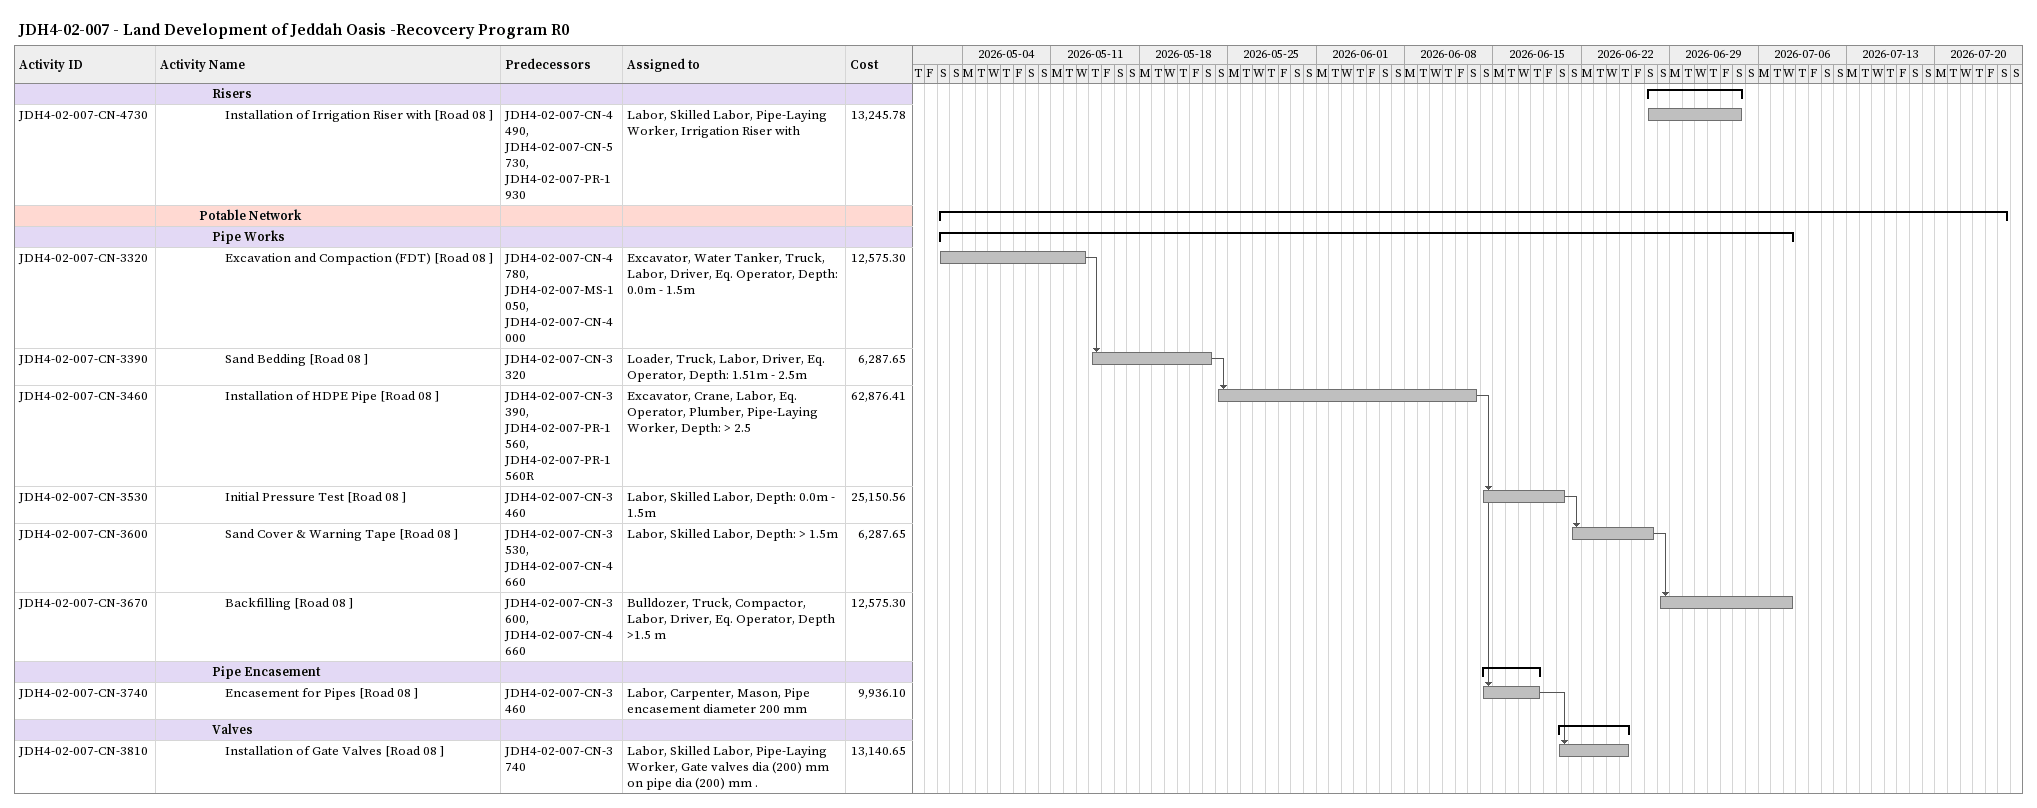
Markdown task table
JDH4-02-007 - Land Development of Jeddah Oasis -Recovcery Program R0

| ID | Level | Task | Start | Finish | Predecessors | Resources | Cost |
|---|---|---|---|---|---|---|---|
|  | 5 | **Risers** | 2026-06-27 | 2026-07-04 |  |  |  |
| JDH4-02-007-CN-4730 | 6 | Installation of Irrigation Riser with [Road 08 ] | 2026-06-27 | 2026-07-04 | JDH4-02-007-CN-4490, JDH4-02-007-CN-5730, JDH4-02-007-PR-1930 | Labor, Skilled Labor, Pipe-Laying Worker, Irrigation Riser with | 13245.78 |
|  | 4 | **Potable Network** | 2026-05-02 | 2026-07-25 |  |  |  |
|  | 5 | **Pipe Works** | 2026-05-02 | 2026-07-08 |  |  |  |
| JDH4-02-007-CN-3320 | 6 | Excavation and Compaction (FDT) [Road 08 ] | 2026-05-02 | 2026-05-13 | JDH4-02-007-CN-4780, JDH4-02-007-MS-1050, JDH4-02-007-CN-4000 | Excavator, Water Tanker, Truck, Labor, Driver, Eq. Operator, Depth: 0.0m - 1.5m | 12575.30 |
| JDH4-02-007-CN-3390 | 6 | Sand Bedding [Road 08 ] | 2026-05-14 | 2026-05-23 | JDH4-02-007-CN-3320 | Loader, Truck, Labor, Driver, Eq. Operator, Depth: 1.51m - 2.5m | 6287.65 |
| JDH4-02-007-CN-3460 | 6 | Installation of HDPE Pipe [Road 08 ] | 2026-05-24 | 2026-06-13 | JDH4-02-007-CN-3390, JDH4-02-007-PR-1560, JDH4-02-007-PR-1560R | Excavator, Crane, Labor, Eq. Operator, Plumber, Pipe-Laying Worker, Depth: > 2.5 | 62876.41 |
| JDH4-02-007-CN-3530 | 6 | Initial Pressure Test [Road 08 ] | 2026-06-14 | 2026-06-20 | JDH4-02-007-CN-3460 | Labor, Skilled Labor, Depth: 0.0m - 1.5m | 25150.56 |
| JDH4-02-007-CN-3600 | 6 | Sand Cover & Warning Tape [Road 08 ] | 2026-06-21 | 2026-06-27 | JDH4-02-007-CN-3530, JDH4-02-007-CN-4660 | Labor, Skilled Labor, Depth: > 1.5m | 6287.65 |
| JDH4-02-007-CN-3670 | 6 | Backfilling [Road 08 ] | 2026-06-28 | 2026-07-08 | JDH4-02-007-CN-3600, JDH4-02-007-CN-4660 | Bulldozer, Truck, Compactor, Labor, Driver, Eq. Operator, Depth >1.5 m | 12575.30 |
|  | 5 | **Pipe Encasement** | 2026-06-14 | 2026-06-18 |  |  |  |
| JDH4-02-007-CN-3740 | 6 | Encasement for Pipes [Road 08 ] | 2026-06-14 | 2026-06-18 | JDH4-02-007-CN-3460 | Labor, Carpenter, Mason, Pipe encasement diameter 200 mm | 9936.10 |
|  | 5 | **Valves** | 2026-06-20 | 2026-06-25 |  |  |  |
| JDH4-02-007-CN-3810 | 6 | Installation of Gate Valves [Road 08 ] | 2026-06-20 | 2026-06-25 | JDH4-02-007-CN-3740 | Labor, Skilled Labor, Pipe-Laying Worker, Gate valves dia (200) mm on pipe dia (200) mm . | 13140.65 |
